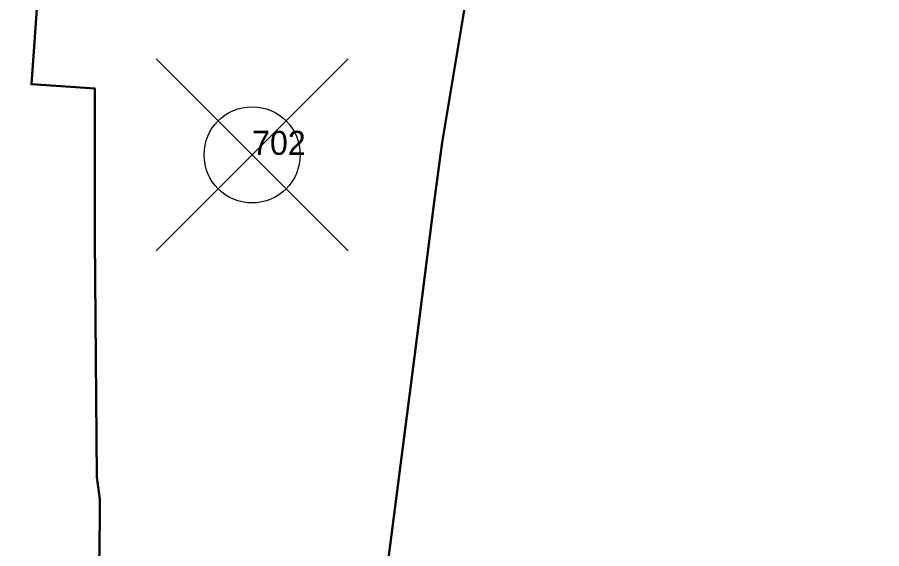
# Model space of a CAD drawing. Header units: millimetres. Extents: x -1419336 to 38707697, y -75591640 to 81.
# Drawn here: x 528.7 to 618.7, y -1048.1 to -992.8 of the extents above; entities that cross this region are included whole.
import ezdxf

# ---------------------------------------------------------------- set-up
doc = ezdxf.new("R2010")
doc.units = ezdxf.units.MM
doc.header["$PDMODE"] = 35
doc.header["$PDSIZE"] = 10
doc.linetypes.add('DASHED', pattern=[0.75, 0.5, -0.25])
doc.layers.add('Poly_Survey_Bndry', color=250, linetype='Continuous', lineweight=30)
doc.layers.add('Text_Survey_No', color=250, linetype='Continuous', lineweight=0)
doc.styles.get("Standard").update_dxf_attribs({"font": 'SakalBharati.ttf'})

msp = doc.modelspace()

# ---------------------------------------------------------------- linework, layer by layer
at = {"layer": 'Poly_Survey_Bndry'}
for points in [[(537.099, -1060.149), (537.28, -1044.924), (537.28, -1042.898), (536.969, -1040.611), (536.767, -1015.824), (536.767, -1000.178), (530.175, -999.75), (530.91, -989.431), (532.157, -975.947), (532.91, -967.373), (526.104, -966.802)], [(561.749, -1091.613), (558.179, -1090.629), (548.264, -1088.458), (535.932, -1085.996), (535.182, -1085.828), (536.839, -1062.435), (537.099, -1060.149), (537.28, -1044.924), (537.28, -1042.898), (536.969, -1040.611), (536.767, -1015.824), (536.767, -1000.178), (530.175, -999.75), (530.91, -989.431), (532.157, -975.947), (532.91, -967.373)], [(537.099, -1060.149), (537.28, -1044.924), (537.28, -1042.898), (536.969, -1040.611), (536.767, -1015.824), (536.767, -1000.178), (530.175, -999.75), (530.91, -989.431), (532.157, -975.947), (532.91, -967.373), (539.485, -968.37), (542.835, -968.813), (547.022, -968.813), (554.806, -969.355), (575.154, -971.473), (578.56, -972.042), (574.913, -993.934), (572.935, -1005.801), (572.147, -1011.745), (570.043, -1028.087), (566.292, -1057.073)], [(578.56, -972.042), (574.913, -993.934), (572.935, -1005.801), (572.147, -1011.745), (570.043, -1028.087), (566.292, -1057.073), (562.487, -1085.259), (561.749, -1091.613)]]:
    msp.add_lwpolyline(points, dxfattribs=at)
msp.add_lwpolyline([(627.391, -1130.587), (584.836, -1113.354), (586.799, -1096.787), (561.749, -1091.613), (562.487, -1085.259), (566.292, -1057.073), (570.043, -1028.087), (572.147, -1011.745), (572.935, -1005.801), (574.913, -993.934), (578.56, -972.042), (589.019, -973.395), (606.225, -975.448), (631.881, -978.461), (646.861, -980.37), (640.915, -1026.202), (632.695, -1089.652)], close=True, dxfattribs=at)
at = {"layer": 'Text_Survey_No'}
msp.add_point((553.148, -1007.088), dxfattribs=at)

# ---------------------------------------------------------------- texts
at = {"layer": 'Text_Survey_No', "linetype": 'DASHED'}
msp.add_text('702', height=2.5, dxfattribs=at).set_placement((553.148, -1007.088))

doc.saveas('drawing.dxf')
